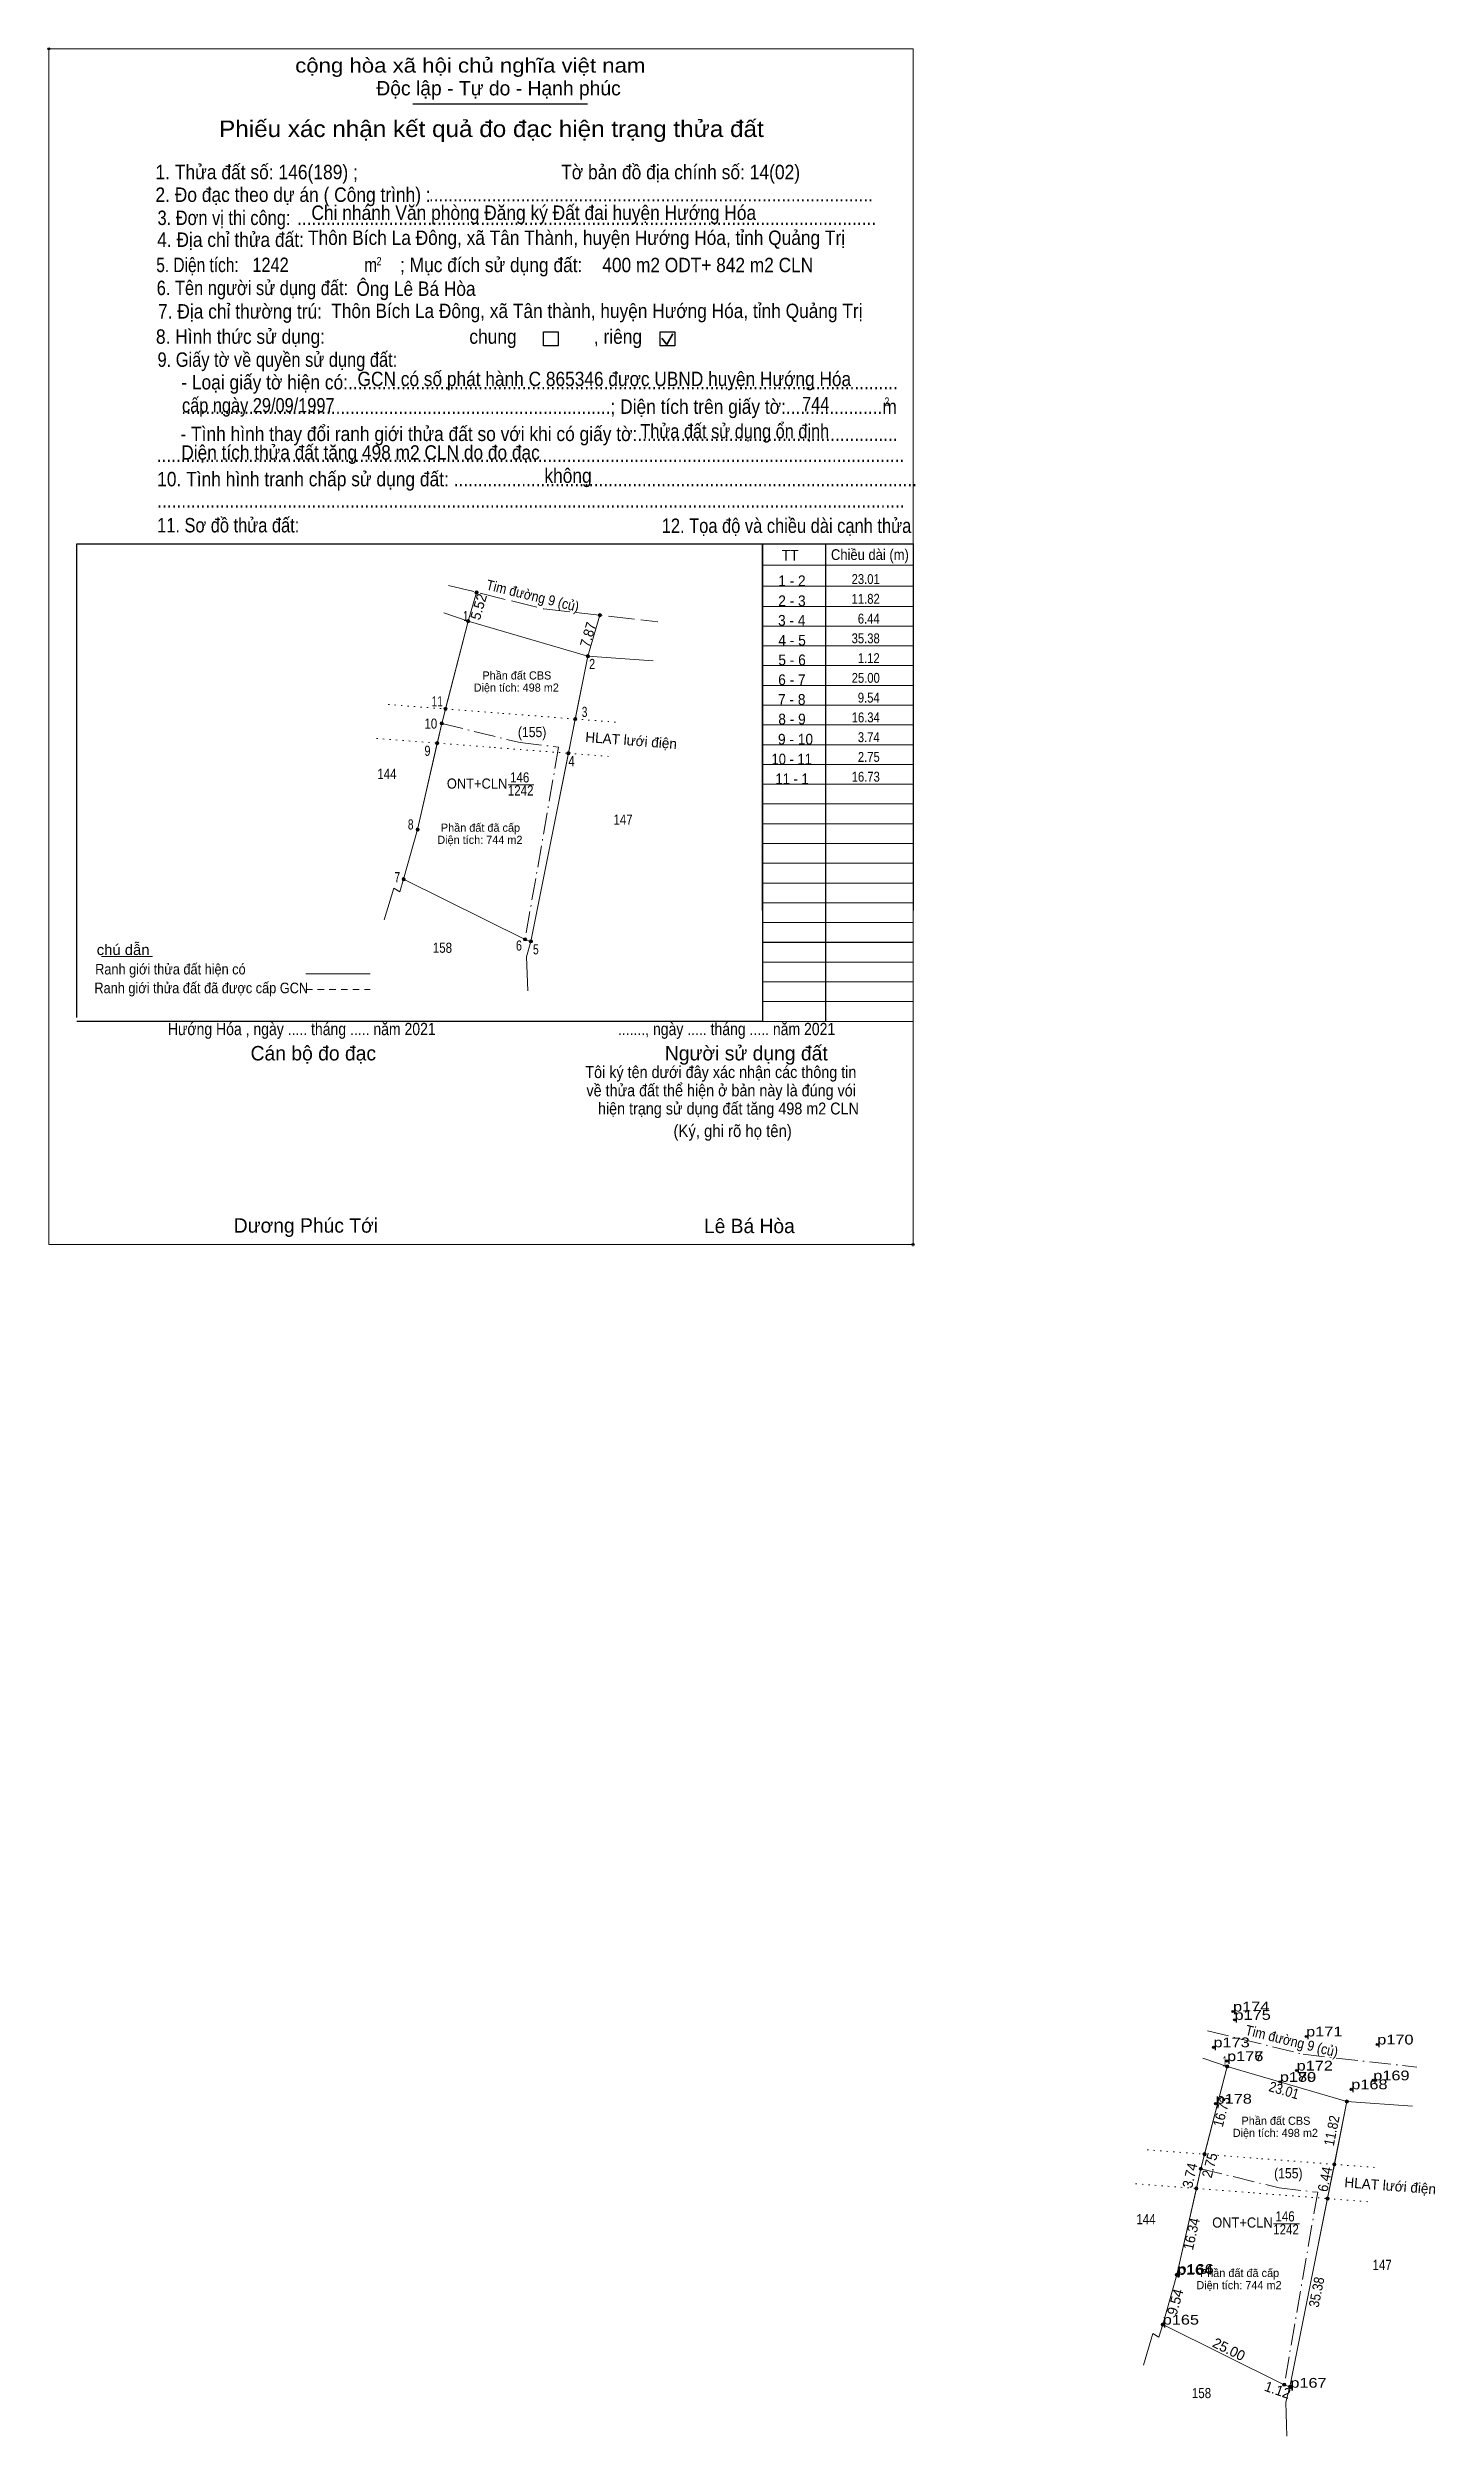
# Model space of a CAD drawing. Header units: metres. Extents: x 541204 to 541934, y 1835338 to 1835868.
# Drawn here: x 541204.1 to 541460, y 1835427.4 to 1835867.9 of the extents above.
import ezdxf
from ezdxf.enums import TextEntityAlignment as Align

# ---------------------------------------------------------------- set-up
doc = ezdxf.new("R2010")
doc.units = ezdxf.units.M
doc.header["$LTSCALE"] = 0.8
doc.header["$PDMODE"] = 32
doc.header["$PDSIZE"] = 0.4
for name, pattern in [('DOT_DASHED', [7.7, 5, -1.2, 0.3, -1.2]), ('DOTTED', [1.5, 0.3, -1.2]), ('LONG_DASHED', [7.5, 6, -1.5]), ('SHORT_DASHED', [2.7, 1.5, -1.2])]:
    doc.linetypes.add(name, pattern=pattern)
for name, color, linetype, lineweight in [('1', 7, 'Continuous', 13), ('10', 7, 'Continuous', 13), ('17', 7, 'Continuous', 13), ('2', 7, 'Continuous', 25), ('30', 7, 'Continuous', 13), ('36', 7, 'Continuous', 13), ('59', 7, 'DOTTED', 13), ('6', 7, 'Continuous', 13), ('63', 7, 'Continuous', 13)]:
    doc.layers.add(name, color=color, linetype=linetype, lineweight=lineweight)
doc.layers.add('12', color=7, linetype='Continuous')
doc.layers.add('7', color=7, linetype='Continuous')

msp = doc.modelspace()

# ---------------------------------------------------------------- hatches: boundary and pattern name
at = {"layer": '63'}
for points in [[(541283.48, 1835767.44, 1), (541282.88, 1835767.44, 1)], [(541281.92, 1835762.14, 1), (541281.32, 1835762.14, 1)], [(541306.21, 1835763.22, 1), (541305.61, 1835763.22, 1)], [(541304, 1835755.67, 1), (541303.4, 1835755.67, 1)], [(541277.05, 1835743.28, 1), (541276.45, 1835743.28, 1)], [(541277.74, 1835745.94, 1), (541277.14, 1835745.94, 1)], [(541301.68, 1835744.08, 1), (541301.08, 1835744.08, 1)], [(541276.22, 1835739.63, 1), (541275.62, 1835739.63, 1)], [(541300.42, 1835737.76, 1), (541299.82, 1835737.76, 1)], [(541272.6, 1835723.7, 1), (541272, 1835723.7, 1)], [(541270.02, 1835714.52, 1), (541269.42, 1835714.52, 1)], [(541292.43, 1835703.44, 1), (541291.83, 1835703.44, 1)], [(541293.49, 1835703.07, 1), (541292.89, 1835703.07, 1)], [(541421.96, 1835495.56, 1), (541421.36, 1835495.56, 1)], [(541444.04, 1835489.09, 1), (541443.44, 1835489.09, 1)], [(541417.78, 1835479.36, 1), (541417.18, 1835479.36, 1)], [(541417.09, 1835476.7, 1), (541416.49, 1835476.7, 1)], [(541441.72, 1835477.5, 1), (541441.12, 1835477.5, 1)], [(541416.26, 1835473.05, 1), (541415.66, 1835473.05, 1)], [(541440.46, 1835471.18, 1), (541439.86, 1835471.18, 1)], [(541412.64, 1835457.12, 1), (541412.04, 1835457.12, 1)], [(541410.06, 1835447.94, 1), (541409.46, 1835447.94, 1)], [(541432.47, 1835436.86, 1), (541431.87, 1835436.86, 1)], [(541433.53, 1835436.49, 1), (541432.93, 1835436.49, 1)]]:
    msp.add_hatch(color=256, dxfattribs=at).paths.add_polyline_path(points)

# ---------------------------------------------------------------- linework, layer by layer
at = {"layer": '1'}
for points in [[(541281.62, 1835762.14), (541303.7, 1835755.67), (541293.19, 1835703.07), (541292.13, 1835703.44), (541269.72, 1835714.52), (541272.3, 1835723.7), (541276.75, 1835743.28)], [(541281.62, 1835762.14), (541303.7, 1835755.67), (541301.38, 1835744.08), (541300.12, 1835737.76), (541293.19, 1835703.07), (541292.13, 1835703.44), (541269.72, 1835714.52), (541272.3, 1835723.7), (541275.92, 1835739.63), (541276.75, 1835743.28), (541277.44, 1835745.94)], [(541421.66, 1835495.56), (541443.74, 1835489.09), (541433.23, 1835436.49), (541432.17, 1835436.86), (541409.76, 1835447.94), (541412.34, 1835457.12), (541416.79, 1835476.7)], [(541421.66, 1835495.56), (541443.74, 1835489.09), (541441.42, 1835477.5), (541440.16, 1835471.18), (541433.23, 1835436.49), (541432.17, 1835436.86), (541409.76, 1835447.94), (541412.34, 1835457.12), (541415.96, 1835473.05), (541416.79, 1835476.7), (541417.48, 1835479.36)]]:
    msp.add_lwpolyline(points, close=True, dxfattribs=at)
at = {"layer": '10'}
for p, q in [((541281.62, 1835762.14), (541303.7, 1835755.67)), ((541421.66, 1835495.56), (541443.74, 1835489.09))]:
    msp.add_line(p, q, dxfattribs=at)
at = {"layer": '10', "linetype": 'LONG_DASHED'}
msp.add_lwpolyline([(541277.99, 1835768.72), (541295.61, 1835764.38), (541316.6, 1835762.01)], dxfattribs=at)
at = {"layer": '10'}
for points in [[(541276.75, 1835743.28), (541272.3, 1835723.7), (541269.72, 1835714.52), (541292.13, 1835703.44)], [(541416.79, 1835476.7), (541412.34, 1835457.12), (541409.76, 1835447.94), (541432.17, 1835436.86)]]:
    msp.add_lwpolyline(points, dxfattribs=at)
at = {"layer": '10', "linetype": 'DOT_DASHED'}
for points in [[(541276.75, 1835743.28), (541291.2, 1835739.72), (541298.31, 1835738.92)], [(541418.03, 1835502.14), (541435.65, 1835497.8), (541456.64, 1835495.43)], [(541416.79, 1835476.7), (541431.24, 1835473.14), (541438.35, 1835472.34)]]:
    msp.add_lwpolyline(points, dxfattribs=at)
at = {"layer": '17'}
msp.add_line((541213.97, 1835700.28), (541223.38, 1835700.28), dxfattribs=at)
at = {"layer": '2'}
for p, q in [((541271.42, 1835857.57), (541303.66, 1835857.57)), ((541209.45, 1835776.41), (541335.94, 1835776.41)), ((541209.45, 1835689.03), (541209.45, 1835776.41)), ((541335.94, 1835776.41), (541335.94, 1835688.32)), ((541335.94, 1835688.32), (541209.45, 1835688.32))]:
    msp.add_line(p, q, dxfattribs=at)
at = {"layer": '2', "lineweight": 35}
for p, q in [((541317.35, 1835814.35), (541318.26, 1835813.17)), ((541318.26, 1835813.17), (541319.36, 1835815.15))]:
    msp.add_line(p, q, dxfattribs=at)
at = {"layer": '2', "lineweight": 13}
msp.add_lwpolyline([(541204.26, 1835867.69), (541363.7, 1835867.69), (541363.7, 1835647.16), (541204.26, 1835647.16)], close=True, dxfattribs=at)
at = {"layer": '2'}
for points in [[(541295.49, 1835815.49), (541298.23, 1835815.49), (541298.23, 1835812.94), (541295.49, 1835812.94)], [(541317.03, 1835815.49), (541319.77, 1835815.49), (541319.77, 1835812.94), (541317.03, 1835812.94)]]:
    msp.add_lwpolyline(points, close=True, dxfattribs=at)
for p in [(541204.26, 1835867.69), (541363.7, 1835647.16)]:
    msp.add_point(p, dxfattribs=at)
at = {"layer": '30', "lineweight": 25}
for p, q in [((541335.94, 1835708.79), (541335.94, 1835776.41)), ((541347.54, 1835776.41), (541347.54, 1835688.32))]:
    msp.add_line(p, q, dxfattribs=at)
at = {"layer": '30'}
for p, q in [((541335.94, 1835772.43), (541363.7, 1835772.43)), ((541335.94, 1835768.57), (541363.7, 1835768.57)), ((541335.86, 1835764.85), (541363.63, 1835764.85)), ((541335.94, 1835761.23), (541363.7, 1835761.23)), ((541335.94, 1835757.57), (541363.7, 1835757.57)), ((541335.94, 1835753.93), (541363.7, 1835753.93)), ((541335.94, 1835750.28), (541363.7, 1835750.28)), ((541335.94, 1835746.64), (541363.7, 1835746.64)), ((541335.94, 1835742.99), (541363.7, 1835742.99)), ((541335.94, 1835739.35), (541363.7, 1835739.35)), ((541335.94, 1835735.7), (541363.7, 1835735.7)), ((541335.94, 1835732.06), (541363.7, 1835732.06)), ((541335.94, 1835728.41), (541363.7, 1835728.41)), ((541335.94, 1835724.77), (541363.7, 1835724.77)), ((541335.94, 1835721.12), (541363.7, 1835721.12)), ((541335.94, 1835717.48), (541363.7, 1835717.48)), ((541335.94, 1835713.83), (541363.7, 1835713.83)), ((541335.94, 1835710.19), (541363.7, 1835710.19)), ((541335.94, 1835706.54), (541363.7, 1835706.54)), ((541335.94, 1835702.9), (541363.7, 1835702.9)), ((541335.94, 1835702.88), (541363.7, 1835702.88)), ((541335.94, 1835699.25), (541363.7, 1835699.25)), ((541335.94, 1835695.61), (541363.7, 1835695.61)), ((541335.94, 1835691.96), (541363.7, 1835691.96)), ((541335.94, 1835688.32), (541363.7, 1835688.32))]:
    msp.add_line(p, q, dxfattribs=at)
at = {"layer": '30', "lineweight": 25}
msp.add_lwpolyline([(541335.94, 1835776.41), (541363.7, 1835776.41), (541363.7, 1835708.79)], dxfattribs=at)
at = {"layer": '36'}
for p, q in [((541283.18, 1835767.44), (541281.62, 1835762.14)), ((541305.91, 1835763.22), (541303.7, 1835755.67)), ((541288.99, 1835731.96), (541293.76, 1835731.96)), ((541269.72, 1835714.52), (541269, 1835712.23)), ((541430.19, 1835466.55), (541434.96, 1835466.55)), ((541409.76, 1835447.94), (541409.04, 1835445.65))]:
    msp.add_line(p, q, dxfattribs=at)
at = {"layer": '36', "linetype": 'DOT_DASHED'}
for p, q in [((541298.31, 1835738.92), (541292.13, 1835703.44)), ((541438.35, 1835472.34), (541432.17, 1835436.86))]:
    msp.add_line(p, q, dxfattribs=at)
at = {"layer": '36'}
for points in [[(541276.75, 1835743.28), (541281.62, 1835762.14), (541277.14, 1835763.68)], [(541292.13, 1835703.44), (541293.19, 1835703.07), (541303.7, 1835755.67), (541315.78, 1835754.79)], [(541269, 1835712.23), (541267.92, 1835712.88), (541266.14, 1835707.04)], [(541416.79, 1835476.7), (541421.66, 1835495.56), (541417.18, 1835497.1)], [(541432.17, 1835436.86), (541433.23, 1835436.49), (541443.74, 1835489.09), (541455.82, 1835488.21)], [(541409.04, 1835445.65), (541407.96, 1835446.3), (541406.18, 1835440.46)]]:
    msp.add_lwpolyline(points, dxfattribs=at)
at = {"layer": '59'}
for p, q in [((541266.84, 1835746.76), (541277.44, 1835745.94)), ((541277.44, 1835745.94), (541287.93, 1835745.12)), ((541287.93, 1835745.12), (541301.38, 1835744.08)), ((541301.38, 1835744.08), (541308.91, 1835743.5)), ((541264.7, 1835740.5), (541275.92, 1835739.63)), ((541275.92, 1835739.63), (541286.4, 1835738.82)), ((541286.4, 1835738.82), (541300.12, 1835737.76)), ((541300.12, 1835737.76), (541308.22, 1835737.13)), ((541406.88, 1835480.18), (541417.48, 1835479.36)), ((541417.48, 1835479.36), (541427.97, 1835478.54)), ((541427.97, 1835478.54), (541441.42, 1835477.5)), ((541441.42, 1835477.5), (541448.95, 1835476.92)), ((541404.74, 1835473.92), (541415.96, 1835473.05)), ((541415.96, 1835473.05), (541426.44, 1835472.24)), ((541426.44, 1835472.24), (541440.16, 1835471.18)), ((541440.16, 1835471.18), (541448.26, 1835470.55))]:
    msp.add_line(p, q, dxfattribs=at)
at = {"layer": '6'}
msp.add_line((541251.68, 1835697.1), (541263.54, 1835697.1), dxfattribs=at)
at = {"layer": '6', "linetype": 'SHORT_DASHED'}
msp.add_line((541251.68, 1835694.19), (541263.54, 1835694.19), dxfattribs=at)
at = {"layer": '63'}
for points in [[(541293.19, 1835703.07), (541292.41, 1835700.2), (541292.62, 1835693.93)], [(541433.23, 1835436.49), (541432.45, 1835433.62), (541432.66, 1835427.35)]]:
    msp.add_lwpolyline(points, dxfattribs=at)
for centre in [(541283.18, 1835767.44), (541281.62, 1835762.14), (541305.91, 1835763.22), (541303.7, 1835755.67), (541276.75, 1835743.28), (541277.44, 1835745.94), (541301.38, 1835744.08), (541275.92, 1835739.63), (541300.12, 1835737.76), (541272.3, 1835723.7), (541269.72, 1835714.52), (541292.13, 1835703.44), (541293.19, 1835703.07), (541421.66, 1835495.56), (541443.74, 1835489.09), (541417.48, 1835479.36), (541416.79, 1835476.7), (541441.42, 1835477.5), (541415.96, 1835473.05), (541440.16, 1835471.18), (541412.34, 1835457.12), (541409.76, 1835447.94), (541432.17, 1835436.86), (541433.23, 1835436.49)]:
    msp.add_circle(centre, 0.3, dxfattribs=at)
at = {"layer": '7'}
for p in [(541422.73, 1835505.69), (541423, 1835504.15), (541436.21, 1835501.09), (541419.12, 1835499.09), (541421.63, 1835496.56), (541421.63, 1835496.54), (541449.33, 1835499.61), (541431.36, 1835492.71), (541431.37, 1835492.72), (541434.46, 1835494.8), (541448.6, 1835492.99), (541419.51, 1835488.69), (541444.54, 1835491.34), (541412.34, 1835457.12), (541412.48, 1835457.3), (541409.76, 1835447.94), (541433.3, 1835436.3)]:
    msp.add_point(p, dxfattribs=at)

# ---------------------------------------------------------------- texts
at = {"layer": '1'}
for s, width, p in [('ONT+CLN', 0.95, (541283.265, 1835731.24)), ('1242', 0.85, (541291.31, 1835729.97)), ('146', 0.85, (541291.125, 1835732.38)), ('ONT+CLN', 0.95, (541424.465, 1835465.83)), ('1242', 0.85, (541432.51, 1835464.56)), ('146', 0.85, (541432.325, 1835466.97))]:
    msp.add_text(s, height=1.87, dxfattribs=dict(at, width=width)).set_placement(p, align=Align.CENTER)
at = {"layer": '10'}
for s, height, width, p in [('1 - 2', 1.989, 0.95, (541341.345, 1835768.57)), ('2 - 3', 1.989, 0.95, (541341.355, 1835764.88)), ('3 - 4', 1.989, 0.95, (541341.32, 1835761.28)), ('4 - 5', 1.989, 0.95, (541341.38, 1835757.61)), ('6 - 7', 1.989, 0.95, (541341.345, 1835750.33)), ('5 - 6', 1.989, 0.95, (541341.375, 1835753.99)), ('7 - 8', 1.989, 0.95, (541341.325, 1835746.7)), ('8 - 9', 1.989, 0.95, (541341.365, 1835743.08)), ('9 - 10', 1.989, 0.95, (541342.015, 1835739.36)), ('10 - 11', 1.989, 0.9, (541341.31, 1835735.7)), ('11 - 1', 1.99, 0.9, (541341.375, 1835732.05))]:
    msp.add_text(s, height=height, dxfattribs=dict(at, width=width)).set_placement(p, align=Align.CENTER)
at = {"layer": '12', "width": 1.25}
for s, p in [('p174', (541422.73, 1835505.69)), ('p175', (541423, 1835504.15)), ('p171', (541436.21, 1835501.09)), ('p170', (541449.33, 1835499.61)), ('p173', (541419.12, 1835499.09)), ('p176', (541421.63, 1835496.54)), ('p177', (541421.63, 1835496.56)), ('p179', (541431.36, 1835492.71)), ('p180', (541431.37, 1835492.72)), ('p172', (541434.46, 1835494.8)), ('p168', (541444.54, 1835491.34)), ('p169', (541448.6, 1835492.99)), ('p178', (541419.51, 1835488.69)), ('p164', (541412.34, 1835457.12)), ('p166', (541412.48, 1835457.3)), ('p165', (541409.76, 1835447.94)), ('p167', (541433.3, 1835436.3))]:
    msp.add_text(s, height=1.8, dxfattribs=at).set_placement(p)
at = {"layer": '2'}
for s, height, width, p in [('cộng hòa xã hội chủ nghĩa việt nam', 2.661, 1.15, (541249.71, 1835863.31)), ('1. Thửa đất số: 146(189) ;                                          Tờ bản đồ địa chính số: 14(02)', 2.67, 0.9, (541223.93, 1835843.63)), ('2. Đo đạc theo dự án ( Công trình) : ', 2.663, 0.9, (541223.93, 1835839.46)), ('3. Đơn vị thi công:', 2.663, 0.85, (541224.31, 1835835.2)), ('Chi nhánh Văn phòng Đăng ký Đất đai huyện Hướng Hóa', 2.661, 0.9, (541252.7, 1835836.14)), ('............................................................................................', 2.663, 0.9, (541274.38, 1835839.54)), ('4. Địa chỉ thửa đất:', 2.663, 0.9, (541224.24, 1835831.16)), ('........................................................................................................................', 2.663, 0.9, (541250.04, 1835835.2)), ('Thôn Bích La Đông, xã Tân Thành, huyện Hướng Hóa, tỉnh Quảng Trị', 2.65, 0.9, (541252.08, 1835831.53)), ('5. Diện tích:', 2.663, 0.8, (541224.08, 1835826.51)), ('1242', 2.65, 0.85, (541241.81, 1835826.54)), ('m', 2.661, 0.8, (541262.45, 1835826.51)), ('2', 1.521, 0.8, (541264.73, 1835827.78)), ('; Mục đích sử dụng đất:', 2.661, 0.9, (541269.04, 1835826.51)), ('400 m2 ODT+ 842 m2 CLN', 2.65, 0.9, (541306.37, 1835826.5)), ('6. Tên người sử dụng đất:', 2.663, 0.85, (541224.16, 1835822.27)), ('Ông Lê Bá Hòa', 2.65, 0.9, (541261, 1835822.13)), ('7. Địa chỉ thường trú:', 2.663, 0.9, (541224.4, 1835817.94)), ('Thôn Bích La Đông, xã Tân thành, huyện Hướng Hóa, tỉnh Quảng Trị', 2.65, 0.9, (541256.36, 1835818.04)), ('8. Hình thức sử dụng:', 2.663, 0.9, (541224.02, 1835813.29)), ('chung                , riêng', 2.661, 0.9, (541281.84, 1835813.29)), ('9. Giấy tờ về quyền sử dụng đất:', 2.663, 0.85, (541224.31, 1835809.04)), ('     - Loại giấy tờ hiện có:..................................................................................................................', 2.661, 0.9, (541224.24, 1835804.88)), ('GCN có số phát hành C 865346 được UBND huyện Hướng Hóa ', 2.65, 0.9, (541261.21, 1835805.49)), ('cấp ngày 29/09/1997', 2.65, 0.85, (541228.83, 1835800.63)), ('     .........................................................................................; Diện tích trên giấy tờ:....................m', 2.661, 0.9, (541224.24, 1835800.37)), ('744', 2.65, 0.85, (541343.22, 1835800.84)), ('2', 1.521, 0.8, (541358.42, 1835801.88)), ('     - Tình hình thay đổi ranh giới thửa đất so với khi có giấy tờ:......................................................', 2.661, 0.9, (541224.09, 1835795.35)), ('Thửa đất sử dụng ổn định', 2.65, 0.85, (541313.38, 1835795.85)), ('...........................................................................................................................................................', 2.661, 0.9, (541224.16, 1835791.49)), ('Diện tích thửa đất tăng 498 m2 CLN do đo đạc', 2.65, 0.9, (541228.69, 1835791.92)), ('10. Tình hình tranh chấp sử dụng đất: ................................................................................................', 2.663, 0.9, (541224.24, 1835787)), ('không', 2.661, 0.9, (541295.68, 1835787.64)), ('...........................................................................................................................................................', 2.661, 0.9, (541224.24, 1835783.07)), ('11. Sơ đồ thửa đất:', 2.663, 0.85, (541224.24, 1835778.5)), ('12. Tọa độ và chiều dài cạnh thửa', 2.668, 0.85, (541317.33, 1835778.4)), ('Hướng Hóa , ngày ..... tháng ..... năm 2021', 2.274, 0.85, (541226.22, 1835685.77)), ('......., ngày ..... tháng ..... năm 2021', 2.274, 0.85, (541309.25, 1835685.77)), ('(Ký, ghi rõ họ tên)', 2.281, 0.9, (541319.5, 1835666.98))]:
    msp.add_text(s, height=height, dxfattribs=dict(at, width=width)).set_placement(p)
for s, height, p in [('Độc lập - Tự do - Hạnh phúc', 2.661, (541264.67, 1835859.11)), ('Cán bộ đo đạc', 2.661, (541241.48, 1835681.11)), ('Người sử dụng đất', 2.661, (541317.91, 1835681.11)), ('Dương Phúc Tới', 2.66, (541238.37, 1835649.34)), ('Lê Bá Hòa', 2.65, (541325.13, 1835649.26))]:
    msp.add_text(s, height=height, dxfattribs=at).set_placement(p)
for s, height, width, p in [('Phiếu xác nhận kết quả đo đạc hiện trạng thửa đất', 3.041, 1.1, (541285.91, 1835851.43)), ('Tôi ký tên dưới đây xác nhận các thông tin', 2.199, 0.9, (541328.24, 1835677.86)), ('về thửa đất thể hiện ở bản này là đúng vói', 2.199, 0.9, (541328.3, 1835674.48)), ('hiện trạng sử dụng đất tăng 498 m2 CLN', 2.2, 0.9, (541329.635, 1835671.14))]:
    msp.add_text(s, height=height, dxfattribs=dict(at, width=width)).set_placement(p, align=Align.CENTER)
msp.add_text('.', height=0.7605, dxfattribs=at).set_placement((541363.67, 1835646.75), align=Align.CENTER)
at = {"layer": '30'}
for s, height, width, p in [('TT', 1.983, 0.95, (541339.49, 1835773.3)), ('Chiều dài (m)', 1.989, 0.9, (541348.55, 1835773.41))]:
    msp.add_text(s, height=height, dxfattribs=dict(at, width=width)).set_placement(p)
at = {"layer": '36'}
msp.add_text('5.52', height=1.87, rotation=73.599, dxfattribs=at).set_placement((541284.4414, 1835764.521), align=Align.CENTER)
for s, rotation, width, p in [('Tim đường 9 (củ)', 346.163, 0.9, (541293.3064, 1835765.9122)), ('7.87', 73.599, 0.95, (541304.6426, 1835759.381)), ('Tim đường 9 (củ)', 346.163, 0.9, (541433.3464, 1835499.3322))]:
    msp.add_text(s, height=1.87, rotation=rotation, dxfattribs=dict(at, width=width)).set_placement(p, align=Align.CENTER)
for s, p in [('Phần đất CBS', (541290.605, 1835751.37)), ('Diện tích: 498 m2', (541290.495, 1835749.13)), ('Diện tích: 744 m2', (541283.785, 1835721.05)), ('Phần đất đã cấp', (541283.89, 1835723.29)), ('Diện tích: 498 m2', (541430.535, 1835482.55)), ('Phần đất CBS', (541430.645, 1835484.79)), ('Phần đất đã cấp', (541423.93, 1835456.71)), ('Diện tích: 744 m2', (541423.825, 1835454.47))]:
    msp.add_text(s, height=1.5, dxfattribs=at).set_placement(p, align=Align.CENTER)
for s, width, p in [('(155)', 0.9, (541293.42, 1835740.74)), ('144', 0.85, (541266.63, 1835733.03)), ('147', 0.85, (541310.195, 1835724.6)), ('158', 0.85, (541276.875, 1835700.96)), ('(155)', 0.9, (541432.93, 1835474.93)), ('144', 0.85, (541406.67, 1835466.45)), ('147', 0.85, (541450.235, 1835458.02)), ('158', 0.85, (541416.915, 1835434.38))]:
    msp.add_text(s, height=1.87, dxfattribs=dict(at, width=width)).set_placement(p, align=Align.CENTER)
at = {"layer": '6'}
for s, height, width, p in [('chú dẫn', 1.949, 1.05, (541213.1, 1835700.55)), ('Ranh giới thửa đất đã được cấp GCN', 1.954, 0.9, (541212.66, 1835693.5)), ('Ranh giới thửa đất hiện có ', 1.949, 0.9, (541212.81, 1835696.97))]:
    msp.add_text(s, height=height, dxfattribs=dict(at, width=width)).set_placement(p)
at = {"layer": '63'}
for s, height, width, p in [('23.01', 1.823, 0.85, (541357.55, 1835768.98)), ('11.82', 1.823, 0.85, (541357.55, 1835765.34)), ('1', 1.87, 0.65, (541281.62, 1835762.14)), ('6.44', 1.823, 0.85, (541357.54, 1835761.69)), ('35.38', 1.823, 0.85, (541357.55, 1835758.05)), ('2', 1.87, 0.8, (541305.04, 1835753.3)), ('25.00', 1.823, 0.85, (541357.56, 1835750.76)), ('1.12', 1.823, 0.85, (541357.54, 1835754.4)), ('11', 1.87, 0.75, (541276.97, 1835746.42)), ('9.54', 1.823, 0.85, (541357.54, 1835747.11)), ('10', 1.87, 0.85, (541275.91, 1835742.3)), ('3', 1.87, 0.75, (541303.62, 1835744.46)), ('16.34', 1.823, 0.85, (541357.56, 1835743.47)), ('9', 1.87, 0.8, (541274.67, 1835737.29)), ('3.74', 1.823, 0.85, (541357.54, 1835739.82)), ('4', 1.87, 0.8, (541301.25, 1835735.38)), ('2.75', 1.823, 0.85, (541357.55, 1835736.18)), ('16.73', 1.823, 0.85, (541357.56, 1835732.53)), ('8', 1.87, 0.75, (541271.54, 1835723.71)), ('7', 1.87, 0.75, (541269.07, 1835713.98)), ('6', 1.87, 0.8, (541291.55, 1835701.37)), ('5', 1.87, 0.75, (541294.63, 1835700.67)), ('1', 1.87, 0.65, (541421.66, 1835495.56))]:
    msp.add_text(s, height=height, dxfattribs=dict(at, width=width)).set_placement(p, align=Align.RIGHT)
for s, rotation, p in [('HLAT lưới điện', 355.584, (541311.618, 1835739.2009)), ('HLAT lưới điện', 355.584, (541451.658, 1835472.6209)), ('9.54', 74.302, (541412.9514, 1835451.852)), ('25.00', 333.691, (541421.5606, 1835442.5506)), ('1.12', 340.758, (541430.6469, 1835434.9918))]:
    msp.add_text(s, height=1.87, rotation=rotation, dxfattribs=at).set_placement(p, align=Align.CENTER)
for s, rotation, width, p in [('23.01', 343.668, 0.9, (541431.8821, 1835490.2577)), ('16.73', 75.532, 0.9, (541421.5167, 1835486.9864)), ('11.82', 78.681, 0.9, (541441.8498, 1835483.5365)), ('2.75', 75.458, 0.95, (541419.3298, 1835477.0952)), ('3.74', 77.189, 0.95, (541415.6834, 1835475.2377)), ('6.44', 78.725, 0.95, (541440.588, 1835474.5772)), ('16.34', 77.197, 0.95, (541415.9694, 1835464.4578)), ('35.38', 78.703, 0.9, (541439.0527, 1835453.7468))]:
    msp.add_text(s, height=1.87, rotation=rotation, dxfattribs=dict(at, width=width)).set_placement(p, align=Align.CENTER)

doc.saveas('drawing.dxf')
